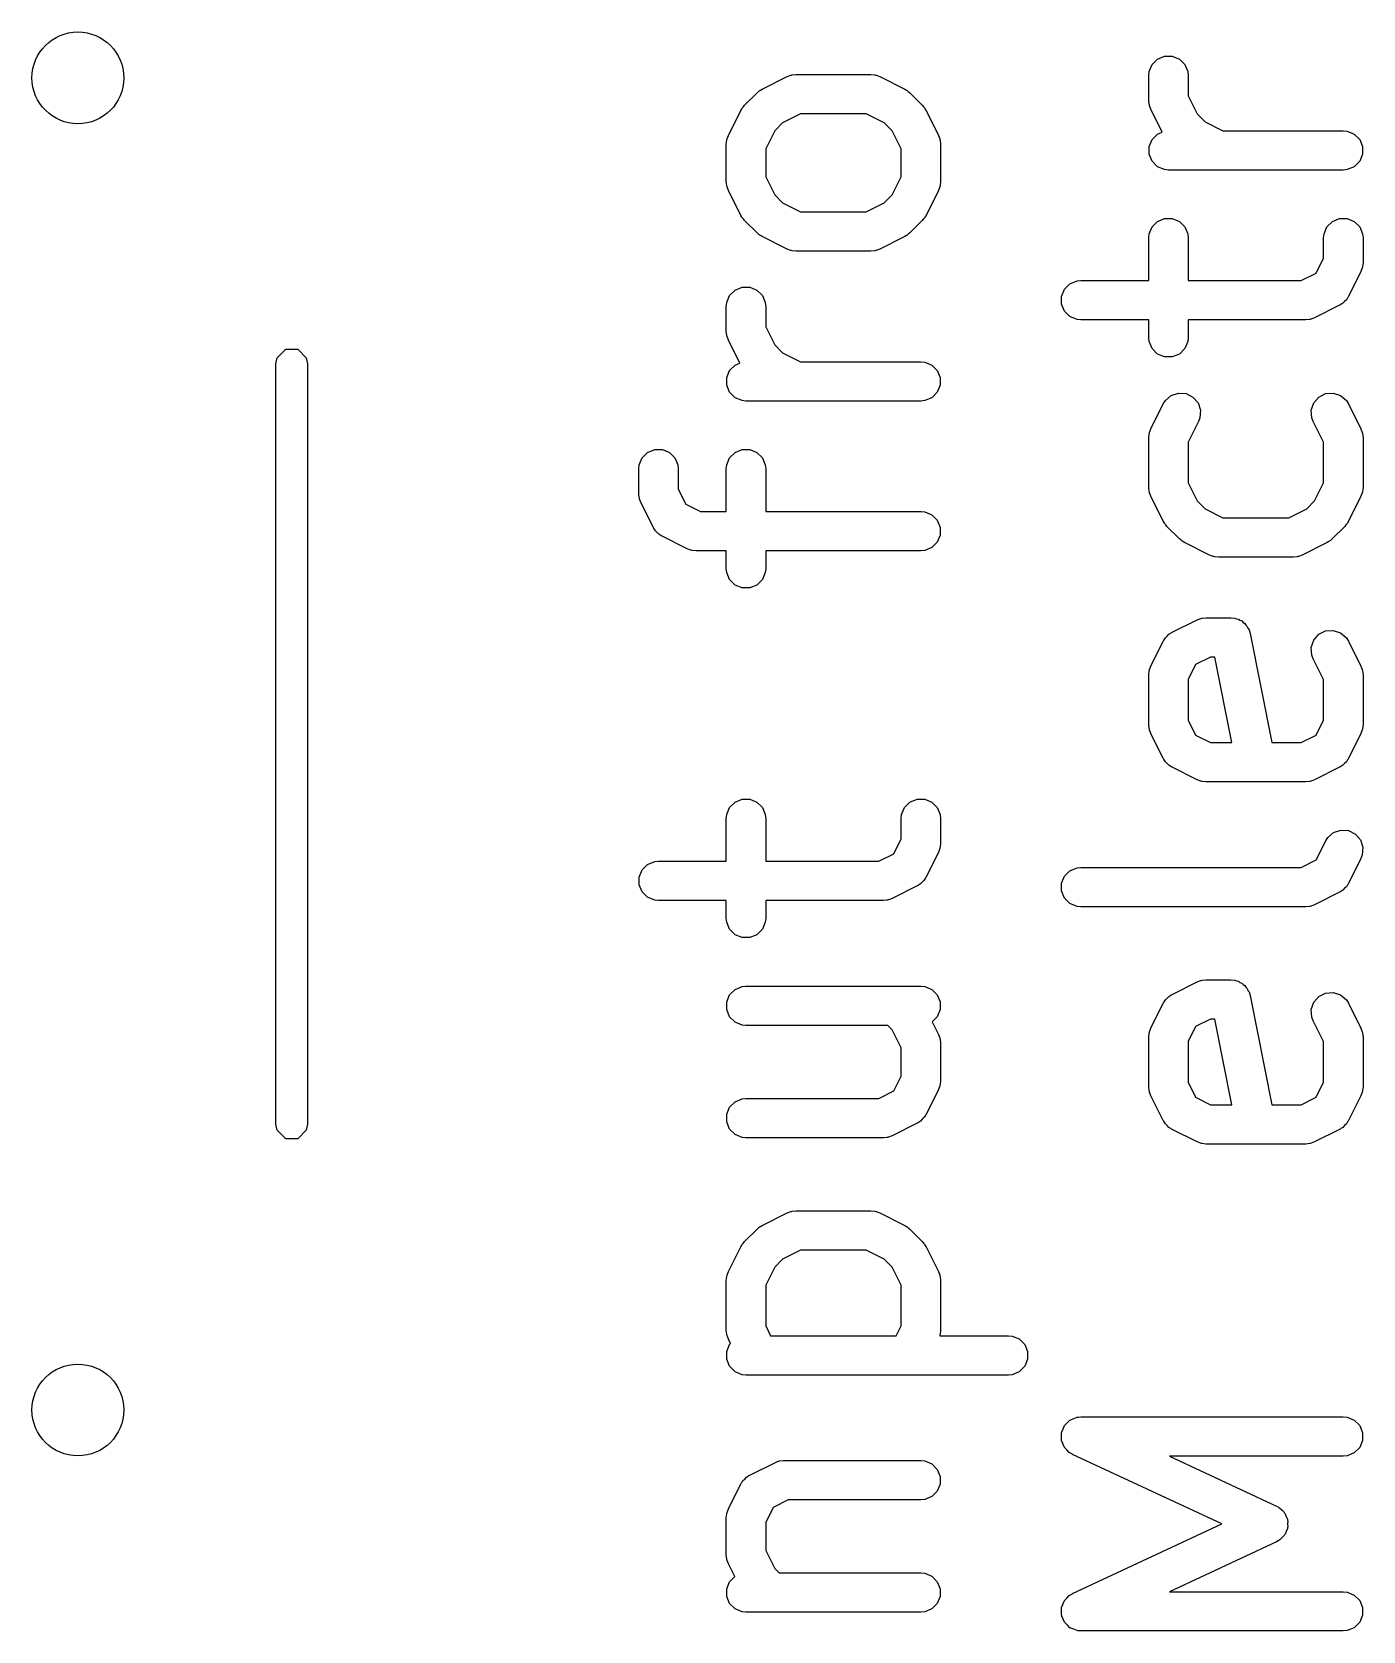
# Model space of a CAD drawing. Extents: x 0.3 to 2.54, y 0.28 to 1.61.
# Drawn here: x 0.5321 to 0.7318, y 0.8668 to 1.1069 of the extents above; entities that cross this region are included whole.
import ezdxf

# ---------------------------------------------------------------- set-up
doc = ezdxf.new("R2010")
doc.units = 0
doc.header["$MEASUREMENT"] = 0
doc.layers.add('BLACK', color=7, linetype='CONTINUOUS')

msp = doc.modelspace()

# ---------------------------------------------------------------- linework, layer by layer
at = {"layer": 'BLACK', "linetype": 'CONTINUOUS'}
for p, q in [((0.69973, 1.10094), (0.70017, 1.102)), ((0.70017, 1.102), (0.70099, 1.10282)), ((0.70099, 1.10282), (0.70205, 1.10326)), ((0.70205, 1.10326), (0.7032, 1.10326)), ((0.7032, 1.10326), (0.70427, 1.10282)), ((0.70427, 1.10282), (0.70508, 1.102)), ((0.70508, 1.102), (0.70552, 1.10094)), ((0.64167, 1.09832), (0.64542, 1.10019)), ((0.64542, 1.10019), (0.64596, 1.1004)), ((0.64596, 1.1004), (0.64607, 1.10041)), ((0.64607, 1.10041), (0.64617, 1.10045)), ((0.64617, 1.10045), (0.64674, 1.10051)), ((0.64674, 1.10051), (0.65799, 1.10051)), ((0.65799, 1.10051), (0.65857, 1.10045)), ((0.65857, 1.10045), (0.65867, 1.10041)), ((0.65867, 1.10041), (0.65877, 1.1004)), ((0.65877, 1.1004), (0.65931, 1.10019)), ((0.65931, 1.10019), (0.66306, 1.09832)), ((0.69968, 1.10036), (0.69973, 1.10094)), ((0.69968, 1.09661), (0.69968, 1.10036)), ((0.70552, 1.10094), (0.70558, 1.10036)), ((0.70558, 1.10036), (0.70558, 1.09731)), ((0.63903, 1.09589), (0.64091, 1.09777)), ((0.64091, 1.09777), (0.64113, 1.09795)), ((0.64113, 1.09795), (0.64118, 1.09801)), ((0.64118, 1.09801), (0.64127, 1.09807)), ((0.64127, 1.09807), (0.64135, 1.09813)), ((0.64135, 1.09813), (0.64143, 1.09816)), ((0.64143, 1.09816), (0.64167, 1.09832)), ((0.66306, 1.09832), (0.66331, 1.09816)), ((0.66331, 1.09816), (0.66338, 1.09813)), ((0.66338, 1.09813), (0.66346, 1.09807)), ((0.66346, 1.09807), (0.66355, 1.09801)), ((0.66355, 1.09801), (0.6636, 1.09795)), ((0.6636, 1.09795), (0.66383, 1.09777)), ((0.66383, 1.09777), (0.6657, 1.09589)), ((0.70558, 1.09731), (0.70693, 1.09461)), ((0.6366, 1.09137), (0.63848, 1.09512)), ((0.63848, 1.09512), (0.63863, 1.09537)), ((0.63863, 1.09537), (0.63866, 1.09544)), ((0.63866, 1.09544), (0.63873, 1.09552)), ((0.63873, 1.09552), (0.63879, 1.09561)), ((0.63879, 1.09561), (0.63885, 1.09566)), ((0.63885, 1.09566), (0.63903, 1.09589)), ((0.6657, 1.09589), (0.66589, 1.09566)), ((0.66589, 1.09566), (0.66595, 1.09561)), ((0.66595, 1.09561), (0.66601, 1.09552)), ((0.66601, 1.09552), (0.66607, 1.09544)), ((0.66607, 1.09544), (0.6661, 1.09537)), ((0.6661, 1.09537), (0.66626, 1.09512)), ((0.66626, 1.09512), (0.66813, 1.09137)), ((0.69973, 1.09604), (0.69968, 1.09661)), ((0.69977, 1.09594), (0.69973, 1.09604)), ((0.69978, 1.09584), (0.69977, 1.09594)), ((0.69999, 1.09529), (0.69978, 1.09584)), ((0.7017, 1.09187), (0.69999, 1.09529)), ((0.64474, 1.09325), (0.64355, 1.09205)), ((0.64744, 1.0946), (0.64474, 1.09325)), ((0.65729, 1.0946), (0.64744, 1.0946)), ((0.65999, 1.09325), (0.65729, 1.0946)), ((0.66119, 1.09205), (0.65999, 1.09325)), ((0.70693, 1.09461), (0.70813, 1.09342)), ((0.70813, 1.09342), (0.71082, 1.09207)), ((0.63629, 1.09005), (0.63635, 1.09063)), ((0.63629, 1.08443), (0.63629, 1.09005)), ((0.63635, 1.09063), (0.63639, 1.09073)), ((0.63639, 1.09073), (0.6364, 1.09083)), ((0.6364, 1.09083), (0.6366, 1.09137)), ((0.64355, 1.09205), (0.6422, 1.08936)), ((0.66254, 1.08936), (0.66119, 1.09205)), ((0.66813, 1.09137), (0.66834, 1.09083)), ((0.66834, 1.09083), (0.66835, 1.09073)), ((0.66835, 1.09073), (0.66839, 1.09063)), ((0.66839, 1.09063), (0.66844, 1.09005)), ((0.66844, 1.09005), (0.66844, 1.08443)), ((0.69973, 1.08969), (0.70017, 1.09076)), ((0.70017, 1.09076), (0.70099, 1.09157)), ((0.70099, 1.09157), (0.7017, 1.09187)), ((0.71082, 1.09207), (0.72887, 1.09207)), ((0.72887, 1.09207), (0.72945, 1.09201)), ((0.72945, 1.09201), (0.73052, 1.09157)), ((0.73052, 1.09157), (0.73133, 1.09076)), ((0.73133, 1.09076), (0.73177, 1.08969)), ((0.6422, 1.08936), (0.6422, 1.08513)), ((0.66254, 1.08513), (0.66254, 1.08936)), ((0.69973, 1.08854), (0.69973, 1.08969)), ((0.70017, 1.08748), (0.69973, 1.08854)), ((0.73177, 1.08854), (0.73133, 1.08748)), ((0.73177, 1.08969), (0.73177, 1.08854)), ((0.70099, 1.08666), (0.70017, 1.08748)), ((0.70205, 1.08622), (0.70099, 1.08666)), ((0.70263, 1.08616), (0.70205, 1.08622)), ((0.72887, 1.08616), (0.70263, 1.08616)), ((0.72945, 1.08622), (0.72887, 1.08616)), ((0.73052, 1.08666), (0.72945, 1.08622)), ((0.73133, 1.08748), (0.73052, 1.08666)), ((0.63635, 1.08385), (0.63629, 1.08443)), ((0.63639, 1.08375), (0.63635, 1.08385)), ((0.6364, 1.08365), (0.63639, 1.08375)), ((0.6366, 1.08311), (0.6364, 1.08365)), ((0.63848, 1.07936), (0.6366, 1.08311)), ((0.6422, 1.08513), (0.64355, 1.08243)), ((0.66119, 1.08243), (0.66254, 1.08513)), ((0.66813, 1.08311), (0.66626, 1.07936)), ((0.66834, 1.08365), (0.66813, 1.08311)), ((0.66835, 1.08375), (0.66834, 1.08365)), ((0.66839, 1.08385), (0.66835, 1.08375)), ((0.66844, 1.08443), (0.66839, 1.08385)), ((0.64355, 1.08243), (0.64474, 1.08123)), ((0.64474, 1.08123), (0.64744, 1.07988)), ((0.65729, 1.07988), (0.65999, 1.08123)), ((0.65999, 1.08123), (0.66119, 1.08243)), ((0.63863, 1.07911), (0.63848, 1.07936)), ((0.63866, 1.07904), (0.63863, 1.07911)), ((0.63873, 1.07896), (0.63866, 1.07904)), ((0.63879, 1.07887), (0.63873, 1.07896)), ((0.63885, 1.07882), (0.63879, 1.07887)), ((0.63903, 1.07859), (0.63885, 1.07882)), ((0.64091, 1.07672), (0.63903, 1.07859)), ((0.64744, 1.07988), (0.65729, 1.07988)), ((0.6657, 1.07859), (0.66383, 1.07672)), ((0.66589, 1.07882), (0.6657, 1.07859)), ((0.66595, 1.07887), (0.66589, 1.07882)), ((0.66601, 1.07896), (0.66595, 1.07887)), ((0.66607, 1.07904), (0.66601, 1.07896)), ((0.6661, 1.07911), (0.66607, 1.07904)), ((0.66626, 1.07936), (0.6661, 1.07911)), ((0.70017, 1.07763), (0.70099, 1.07845)), ((0.70099, 1.07845), (0.70205, 1.07889)), ((0.70205, 1.07889), (0.7032, 1.07889)), ((0.7032, 1.07889), (0.70427, 1.07845)), ((0.70427, 1.07845), (0.70508, 1.07763)), ((0.72642, 1.07763), (0.72723, 1.07845)), ((0.72723, 1.07845), (0.7283, 1.07889)), ((0.7283, 1.07889), (0.72945, 1.07889)), ((0.72945, 1.07889), (0.73052, 1.07845)), ((0.73052, 1.07845), (0.73133, 1.07763)), ((0.64113, 1.07653), (0.64091, 1.07672)), ((0.64118, 1.07647), (0.64113, 1.07653)), ((0.64127, 1.07642), (0.64118, 1.07647)), ((0.64135, 1.07635), (0.64127, 1.07642)), ((0.64143, 1.07632), (0.64135, 1.07635)), ((0.64167, 1.07616), (0.64143, 1.07632)), ((0.64542, 1.07429), (0.64167, 1.07616)), ((0.66306, 1.07616), (0.65931, 1.07429)), ((0.66331, 1.07632), (0.66306, 1.07616)), ((0.66338, 1.07635), (0.66331, 1.07632)), ((0.66346, 1.07642), (0.66338, 1.07635)), ((0.66355, 1.07647), (0.66346, 1.07642)), ((0.6636, 1.07653), (0.66355, 1.07647)), ((0.66383, 1.07672), (0.6636, 1.07653)), ((0.69968, 1.07599), (0.69973, 1.07657)), ((0.69968, 1.06957), (0.69968, 1.07599)), ((0.69973, 1.07657), (0.70017, 1.07763)), ((0.70508, 1.07763), (0.70552, 1.07657)), ((0.70552, 1.07657), (0.70558, 1.07599)), ((0.70558, 1.07599), (0.70558, 1.06957)), ((0.72592, 1.07599), (0.72598, 1.07657)), ((0.72592, 1.07294), (0.72592, 1.07599)), ((0.72598, 1.07657), (0.72642, 1.07763)), ((0.73133, 1.07763), (0.73177, 1.07657)), ((0.73177, 1.07657), (0.73183, 1.07599)), ((0.73183, 1.07599), (0.73183, 1.07224)), ((0.64596, 1.07408), (0.64542, 1.07429)), ((0.64607, 1.07407), (0.64596, 1.07408)), ((0.64617, 1.07403), (0.64607, 1.07407)), ((0.64674, 1.07398), (0.64617, 1.07403)), ((0.65799, 1.07398), (0.64674, 1.07398)), ((0.65857, 1.07403), (0.65799, 1.07398)), ((0.65867, 1.07407), (0.65857, 1.07403)), ((0.65877, 1.07408), (0.65867, 1.07407)), ((0.65931, 1.07429), (0.65877, 1.07408)), ((0.7248, 1.07069), (0.72592, 1.07294)), ((0.73152, 1.07092), (0.72964, 1.06717)), ((0.73172, 1.07146), (0.73152, 1.07092)), ((0.73173, 1.07157), (0.73172, 1.07146)), ((0.73177, 1.07167), (0.73173, 1.07157)), ((0.73183, 1.07224), (0.73177, 1.07167)), ((0.6376, 1.06814), (0.63867, 1.06858)), ((0.63867, 1.06858), (0.63982, 1.06858)), ((0.63982, 1.06858), (0.64088, 1.06814)), ((0.68705, 1.06826), (0.68786, 1.06907)), ((0.68786, 1.06907), (0.68893, 1.06951)), ((0.68893, 1.06951), (0.6895, 1.06957)), ((0.6895, 1.06957), (0.69968, 1.06957)), ((0.70558, 1.06957), (0.72255, 1.06957)), ((0.72255, 1.06957), (0.7248, 1.07069)), ((0.63629, 1.06568), (0.63635, 1.06626)), ((0.63635, 1.06626), (0.63679, 1.06732)), ((0.63679, 1.06732), (0.6376, 1.06814)), ((0.64088, 1.06814), (0.6417, 1.06732)), ((0.6417, 1.06732), (0.64214, 1.06626)), ((0.64214, 1.06626), (0.6422, 1.06568)), ((0.68661, 1.06719), (0.68705, 1.06826)), ((0.68661, 1.06604), (0.68661, 1.06719)), ((0.68705, 1.06498), (0.68661, 1.06604)), ((0.72852, 1.06598), (0.72846, 1.06593)), ((0.72881, 1.06616), (0.72852, 1.06598)), ((0.72905, 1.06644), (0.72881, 1.06616)), ((0.72933, 1.06668), (0.72905, 1.06644)), ((0.72952, 1.06697), (0.72933, 1.06668)), ((0.72957, 1.06703), (0.72952, 1.06697)), ((0.72958, 1.06708), (0.72957, 1.06703)), ((0.72964, 1.06717), (0.72958, 1.06708)), ((0.63629, 1.06193), (0.63629, 1.06568)), ((0.6422, 1.06568), (0.6422, 1.06263)), ((0.68786, 1.06416), (0.68705, 1.06498)), ((0.68893, 1.06372), (0.68786, 1.06416)), ((0.6895, 1.06367), (0.68893, 1.06372)), ((0.69968, 1.06367), (0.6895, 1.06367)), ((0.69968, 1.06099), (0.69968, 1.06367)), ((0.72325, 1.06367), (0.70558, 1.06367)), ((0.70558, 1.06367), (0.70558, 1.06099)), ((0.72383, 1.06372), (0.72325, 1.06367)), ((0.72392, 1.06376), (0.72383, 1.06372)), ((0.72403, 1.06377), (0.72392, 1.06376)), ((0.72457, 1.06398), (0.72403, 1.06377)), ((0.72832, 1.06585), (0.72457, 1.06398)), ((0.72842, 1.06591), (0.72832, 1.06585)), ((0.72846, 1.06593), (0.72842, 1.06591)), ((0.63635, 1.06136), (0.63629, 1.06193)), ((0.63639, 1.06126), (0.63635, 1.06136)), ((0.6364, 1.06115), (0.63639, 1.06126)), ((0.6366, 1.06061), (0.6364, 1.06115)), ((0.6422, 1.06263), (0.64355, 1.05993)), ((0.5689, 1.05799), (0.57018, 1.05927)), ((0.57018, 1.05927), (0.57199, 1.05927)), ((0.57199, 1.05927), (0.57327, 1.05799)), ((0.63832, 1.05718), (0.6366, 1.06061)), ((0.64355, 1.05993), (0.64474, 1.05873)), ((0.64474, 1.05873), (0.64744, 1.05739)), ((0.69973, 1.06042), (0.69968, 1.06099)), ((0.70017, 1.05935), (0.69973, 1.06042)), ((0.70099, 1.05854), (0.70017, 1.05935)), ((0.70508, 1.05935), (0.70427, 1.05854)), ((0.70552, 1.06042), (0.70508, 1.05935)), ((0.70558, 1.06099), (0.70552, 1.06042)), ((0.56872, 1.05709), (0.5689, 1.05799)), ((0.56872, 0.94291), (0.56872, 1.05709)), ((0.57327, 1.05799), (0.57345, 1.05709)), ((0.57345, 1.05709), (0.57345, 0.94291)), ((0.63679, 1.05607), (0.6376, 1.05689)), ((0.6376, 1.05689), (0.63832, 1.05718)), ((0.64744, 1.05739), (0.66549, 1.05739)), ((0.66549, 1.05739), (0.66607, 1.05733)), ((0.66607, 1.05733), (0.66713, 1.05689)), ((0.66713, 1.05689), (0.66795, 1.05607)), ((0.70205, 1.0581), (0.70099, 1.05854)), ((0.7032, 1.0581), (0.70205, 1.0581)), ((0.70427, 1.05854), (0.7032, 1.0581)), ((0.63635, 1.05501), (0.63679, 1.05607)), ((0.63635, 1.05386), (0.63635, 1.05501)), ((0.66795, 1.05607), (0.66839, 1.05501)), ((0.66839, 1.05501), (0.66839, 1.05386)), ((0.63679, 1.05279), (0.63635, 1.05386)), ((0.6376, 1.05198), (0.63679, 1.05279)), ((0.63867, 1.05154), (0.6376, 1.05198)), ((0.63924, 1.05148), (0.63867, 1.05154)), ((0.66607, 1.05154), (0.66549, 1.05148)), ((0.66713, 1.05198), (0.66607, 1.05154)), ((0.66795, 1.05279), (0.66713, 1.05198)), ((0.66839, 1.05386), (0.66795, 1.05279)), ((0.70186, 1.05107), (0.70217, 1.05156)), ((0.70217, 1.05156), (0.70304, 1.05231)), ((0.70304, 1.05231), (0.70413, 1.05268)), ((0.70413, 1.05268), (0.70528, 1.05259)), ((0.70528, 1.05259), (0.70631, 1.05208)), ((0.70631, 1.05208), (0.70707, 1.05121)), ((0.72443, 1.05121), (0.72519, 1.05208)), ((0.72519, 1.05208), (0.72622, 1.05259)), ((0.72622, 1.05259), (0.72737, 1.05268)), ((0.72737, 1.05268), (0.72846, 1.05231)), ((0.72846, 1.05231), (0.72933, 1.05156)), ((0.72933, 1.05156), (0.72964, 1.05107)), ((0.66549, 1.05148), (0.63924, 1.05148)), ((0.69999, 1.04732), (0.70186, 1.05107)), ((0.70707, 1.05121), (0.70743, 1.05012)), ((0.70743, 1.05012), (0.70735, 1.04897)), ((0.72407, 1.05012), (0.72443, 1.05121)), ((0.72415, 1.04897), (0.72407, 1.05012)), ((0.72964, 1.05107), (0.73152, 1.04732)), ((0.69977, 1.04667), (0.69978, 1.04678)), ((0.69978, 1.04678), (0.69999, 1.04732)), ((0.70714, 1.04843), (0.70558, 1.0453)), ((0.70735, 1.04897), (0.70714, 1.04843)), ((0.72436, 1.04843), (0.72415, 1.04897)), ((0.72592, 1.0453), (0.72436, 1.04843)), ((0.73152, 1.04732), (0.73172, 1.04678)), ((0.73172, 1.04678), (0.73173, 1.04667)), ((0.69968, 1.046), (0.69973, 1.04657)), ((0.69968, 1.0385), (0.69968, 1.046)), ((0.69973, 1.04657), (0.69977, 1.04667)), ((0.70558, 1.0453), (0.70558, 1.03919)), ((0.72592, 1.03919), (0.72592, 1.0453)), ((0.73173, 1.04667), (0.73177, 1.04657)), ((0.73177, 1.04657), (0.73183, 1.046)), ((0.73183, 1.046), (0.73183, 1.0385)), ((0.62323, 1.04189), (0.62367, 1.04295)), ((0.62367, 1.04295), (0.62448, 1.04376)), ((0.62448, 1.04376), (0.62555, 1.04421)), ((0.62555, 1.04421), (0.6267, 1.04421)), ((0.6267, 1.04421), (0.62776, 1.04376)), ((0.62776, 1.04376), (0.62858, 1.04295)), ((0.62858, 1.04295), (0.62902, 1.04189)), ((0.63635, 1.04189), (0.63679, 1.04295)), ((0.63679, 1.04295), (0.6376, 1.04376)), ((0.6376, 1.04376), (0.63867, 1.04421)), ((0.63867, 1.04421), (0.63982, 1.04421)), ((0.63982, 1.04421), (0.64088, 1.04376)), ((0.64088, 1.04376), (0.6417, 1.04295)), ((0.6417, 1.04295), (0.64214, 1.04189)), ((0.62317, 1.04131), (0.62323, 1.04189)), ((0.62317, 1.03756), (0.62317, 1.04131)), ((0.62902, 1.04189), (0.62907, 1.04131)), ((0.62907, 1.04131), (0.62907, 1.03826)), ((0.63629, 1.04131), (0.63635, 1.04189)), ((0.63629, 1.03489), (0.63629, 1.04131)), ((0.64214, 1.04189), (0.6422, 1.04131)), ((0.6422, 1.04131), (0.6422, 1.03489)), ((0.62323, 1.03698), (0.62317, 1.03756)), ((0.62907, 1.03826), (0.6302, 1.03601)), ((0.69973, 1.03792), (0.69968, 1.0385)), ((0.69977, 1.03782), (0.69973, 1.03792)), ((0.69978, 1.03772), (0.69977, 1.03782)), ((0.69999, 1.03718), (0.69978, 1.03772)), ((0.70186, 1.03343), (0.69999, 1.03718)), ((0.70558, 1.03919), (0.70693, 1.0365)), ((0.72457, 1.0365), (0.72592, 1.03919)), ((0.73152, 1.03718), (0.72964, 1.03343)), ((0.73172, 1.03772), (0.73152, 1.03718)), ((0.73173, 1.03782), (0.73172, 1.03772)), ((0.73177, 1.03792), (0.73173, 1.03782)), ((0.73183, 1.0385), (0.73177, 1.03792)), ((0.62327, 1.03689), (0.62323, 1.03698)), ((0.62327, 1.03678), (0.62327, 1.03689)), ((0.62348, 1.03624), (0.62327, 1.03678)), ((0.62535, 1.03249), (0.62348, 1.03624)), ((0.6302, 1.03601), (0.63244, 1.03489)), ((0.63244, 1.03489), (0.63629, 1.03489)), ((0.6422, 1.03489), (0.66549, 1.03489)), ((0.66549, 1.03489), (0.66607, 1.03483)), ((0.66607, 1.03483), (0.66713, 1.03439)), ((0.70693, 1.0365), (0.70813, 1.0353)), ((0.70813, 1.0353), (0.71082, 1.03395)), ((0.72068, 1.03395), (0.72338, 1.0353)), ((0.72338, 1.0353), (0.72457, 1.0365)), ((0.62542, 1.03239), (0.62535, 1.03249)), ((0.62543, 1.03235), (0.62542, 1.03239)), ((0.62548, 1.03229), (0.62543, 1.03235)), ((0.66713, 1.03439), (0.66795, 1.03358)), ((0.66795, 1.03358), (0.66839, 1.03251)), ((0.66839, 1.03251), (0.66839, 1.03136)), ((0.70202, 1.03318), (0.70186, 1.03343)), ((0.70205, 1.03311), (0.70202, 1.03318)), ((0.70211, 1.03303), (0.70205, 1.03311)), ((0.70217, 1.03294), (0.70211, 1.03303)), ((0.70223, 1.03289), (0.70217, 1.03294)), ((0.70241, 1.03266), (0.70223, 1.03289)), ((0.70429, 1.03078), (0.70241, 1.03266)), ((0.71082, 1.03395), (0.72068, 1.03395)), ((0.72909, 1.03266), (0.72721, 1.03078)), ((0.72927, 1.03289), (0.72909, 1.03266)), ((0.72933, 1.03294), (0.72927, 1.03289)), ((0.72939, 1.03303), (0.72933, 1.03294)), ((0.72946, 1.03311), (0.72939, 1.03303)), ((0.72948, 1.03318), (0.72946, 1.03311)), ((0.72964, 1.03343), (0.72948, 1.03318)), ((0.62566, 1.032), (0.62548, 1.03229)), ((0.62594, 1.03176), (0.62566, 1.032)), ((0.62619, 1.03148), (0.62594, 1.03176)), ((0.62648, 1.03129), (0.62619, 1.03148)), ((0.62653, 1.03125), (0.62648, 1.03129)), ((0.62658, 1.03123), (0.62653, 1.03125)), ((0.62668, 1.03117), (0.62658, 1.03123)), ((0.63042, 1.02929), (0.62668, 1.03117)), ((0.66795, 1.0303), (0.66713, 1.02948)), ((0.66839, 1.03136), (0.66795, 1.0303)), ((0.70452, 1.0306), (0.70429, 1.03078)), ((0.70457, 1.03054), (0.70452, 1.0306)), ((0.70466, 1.03048), (0.70457, 1.03054)), ((0.70474, 1.03042), (0.70466, 1.03048)), ((0.70481, 1.03039), (0.70474, 1.03042)), ((0.70506, 1.03023), (0.70481, 1.03039)), ((0.70881, 1.02836), (0.70506, 1.03023)), ((0.72645, 1.03023), (0.7227, 1.02836)), ((0.72669, 1.03039), (0.72645, 1.03023)), ((0.72677, 1.03042), (0.72669, 1.03039)), ((0.72685, 1.03048), (0.72677, 1.03042)), ((0.72694, 1.03054), (0.72685, 1.03048)), ((0.72699, 1.0306), (0.72694, 1.03054)), ((0.72721, 1.03078), (0.72699, 1.0306)), ((0.63097, 1.02909), (0.63042, 1.02929)), ((0.63107, 1.02908), (0.63097, 1.02909)), ((0.63117, 1.02904), (0.63107, 1.02908)), ((0.63175, 1.02898), (0.63117, 1.02904)), ((0.63629, 1.02898), (0.63175, 1.02898)), ((0.63629, 1.02631), (0.63629, 1.02898)), ((0.66549, 1.02898), (0.6422, 1.02898)), ((0.6422, 1.02898), (0.6422, 1.02631)), ((0.66607, 1.02904), (0.66549, 1.02898)), ((0.66713, 1.02948), (0.66607, 1.02904)), ((0.70935, 1.02815), (0.70881, 1.02836)), ((0.70945, 1.02814), (0.70935, 1.02815)), ((0.70955, 1.0281), (0.70945, 1.02814)), ((0.71013, 1.02805), (0.70955, 1.0281)), ((0.72138, 1.02805), (0.71013, 1.02805)), ((0.72195, 1.0281), (0.72138, 1.02805)), ((0.72205, 1.02814), (0.72195, 1.0281)), ((0.72216, 1.02815), (0.72205, 1.02814)), ((0.7227, 1.02836), (0.72216, 1.02815)), ((0.63635, 1.02574), (0.63629, 1.02631)), ((0.63679, 1.02467), (0.63635, 1.02574)), ((0.64214, 1.02574), (0.6417, 1.02467)), ((0.6422, 1.02631), (0.64214, 1.02574)), ((0.6376, 1.02386), (0.63679, 1.02467)), ((0.63867, 1.02342), (0.6376, 1.02386)), ((0.63982, 1.02342), (0.63867, 1.02342)), ((0.64088, 1.02386), (0.63982, 1.02342)), ((0.6417, 1.02467), (0.64088, 1.02386)), ((0.70318, 1.01677), (0.70693, 1.01864)), ((0.70693, 1.01864), (0.70747, 1.01885)), ((0.70747, 1.01885), (0.70758, 1.01886)), ((0.70758, 1.01886), (0.70768, 1.0189)), ((0.70768, 1.0189), (0.70825, 1.01895)), ((0.70825, 1.01895), (0.712, 1.01895)), ((0.712, 1.01895), (0.71258, 1.0189)), ((0.71258, 1.0189), (0.71285, 1.01879)), ((0.71285, 1.01879), (0.71313, 1.01873)), ((0.71313, 1.01873), (0.71337, 1.01857)), ((0.71337, 1.01857), (0.71364, 1.01846)), ((0.71364, 1.01846), (0.71385, 1.01825)), ((0.71385, 1.01825), (0.71409, 1.01809)), ((0.71409, 1.01809), (0.71425, 1.01785)), ((0.70186, 1.01545), (0.70192, 1.01554)), ((0.70192, 1.01554), (0.70194, 1.01559)), ((0.70194, 1.01559), (0.70199, 1.01564)), ((0.70199, 1.01564), (0.70217, 1.01594)), ((0.70217, 1.01594), (0.70245, 1.01618)), ((0.70245, 1.01618), (0.70269, 1.01646)), ((0.70269, 1.01646), (0.70298, 1.01664)), ((0.70298, 1.01664), (0.70304, 1.01669)), ((0.70304, 1.01669), (0.70309, 1.01671)), ((0.70309, 1.01671), (0.70318, 1.01677)), ((0.71425, 1.01785), (0.71446, 1.01764)), ((0.71446, 1.01764), (0.71457, 1.01737)), ((0.71457, 1.01737), (0.71473, 1.01713)), ((0.71473, 1.01713), (0.7149, 1.01658)), ((0.7149, 1.01658), (0.71817, 1.00021)), ((0.72407, 1.01449), (0.72443, 1.01559)), ((0.72443, 1.01559), (0.72519, 1.01646)), ((0.72519, 1.01646), (0.72622, 1.01697)), ((0.72622, 1.01697), (0.72737, 1.01705)), ((0.72737, 1.01705), (0.72846, 1.01669)), ((0.72846, 1.01669), (0.72933, 1.01594)), ((0.72933, 1.01594), (0.72964, 1.01545)), ((0.69999, 1.0117), (0.70186, 1.01545)), ((0.72415, 1.01335), (0.72407, 1.01449)), ((0.72436, 1.0128), (0.72415, 1.01335)), ((0.72964, 1.01545), (0.73152, 1.0117)), ((0.69968, 1.01038), (0.69973, 1.01095)), ((0.69973, 1.01095), (0.69977, 1.01105)), ((0.69977, 1.01105), (0.69978, 1.01116)), ((0.69978, 1.01116), (0.69999, 1.0117)), ((0.7067, 1.01192), (0.70558, 1.00968)), ((0.70895, 1.01305), (0.7067, 1.01192)), ((0.70958, 1.01305), (0.70895, 1.01305)), ((0.71215, 1.00021), (0.70958, 1.01305)), ((0.72592, 1.00968), (0.72436, 1.0128)), ((0.73152, 1.0117), (0.73172, 1.01116)), ((0.73172, 1.01116), (0.73173, 1.01105)), ((0.73173, 1.01105), (0.73177, 1.01095)), ((0.73177, 1.01095), (0.73183, 1.01038)), ((0.69968, 1.00288), (0.69968, 1.01038)), ((0.70558, 1.00968), (0.70558, 1.00357)), ((0.72592, 1.00357), (0.72592, 1.00968)), ((0.73183, 1.01038), (0.73183, 1.00288)), ((0.70558, 1.00357), (0.7067, 1.00133)), ((0.7248, 1.00133), (0.72592, 1.00357)), ((0.69973, 1.0023), (0.69968, 1.00288)), ((0.69977, 1.0022), (0.69973, 1.0023)), ((0.69978, 1.0021), (0.69977, 1.0022)), ((0.69999, 1.00156), (0.69978, 1.0021)), ((0.70186, 0.99781), (0.69999, 1.00156)), ((0.7067, 1.00133), (0.70895, 1.00021)), ((0.72255, 1.00021), (0.7248, 1.00133)), ((0.73152, 1.00156), (0.72964, 0.99781)), ((0.73172, 1.0021), (0.73152, 1.00156)), ((0.73173, 1.0022), (0.73172, 1.0021)), ((0.73177, 1.0023), (0.73173, 1.0022)), ((0.73183, 1.00288), (0.73177, 1.0023)), ((0.70895, 1.00021), (0.71215, 1.00021)), ((0.71817, 1.00021), (0.72255, 1.00021)), ((0.70192, 0.99771), (0.70186, 0.99781)), ((0.70194, 0.99766), (0.70192, 0.99771)), ((0.70199, 0.99761), (0.70194, 0.99766)), ((0.70217, 0.99732), (0.70199, 0.99761)), ((0.70245, 0.99707), (0.70217, 0.99732)), ((0.70269, 0.99679), (0.70245, 0.99707)), ((0.70298, 0.99661), (0.70269, 0.99679)), ((0.70304, 0.99656), (0.70298, 0.99661)), ((0.70309, 0.99655), (0.70304, 0.99656)), ((0.70318, 0.99649), (0.70309, 0.99655)), ((0.70693, 0.99461), (0.70318, 0.99649)), ((0.72832, 0.99649), (0.72457, 0.99461)), ((0.72842, 0.99655), (0.72832, 0.99649)), ((0.72846, 0.99656), (0.72842, 0.99655)), ((0.72852, 0.99661), (0.72846, 0.99656)), ((0.72881, 0.99679), (0.72852, 0.99661)), ((0.72905, 0.99707), (0.72881, 0.99679)), ((0.72933, 0.99732), (0.72905, 0.99707)), ((0.72952, 0.99761), (0.72933, 0.99732)), ((0.72957, 0.99766), (0.72952, 0.99761)), ((0.72958, 0.99771), (0.72957, 0.99766)), ((0.72964, 0.99781), (0.72958, 0.99771)), ((0.70747, 0.9944), (0.70693, 0.99461)), ((0.70758, 0.9944), (0.70747, 0.9944)), ((0.70768, 0.99436), (0.70758, 0.9944)), ((0.70825, 0.9943), (0.70768, 0.99436)), ((0.71575, 0.9943), (0.70825, 0.9943)), ((0.72325, 0.9943), (0.71575, 0.9943)), ((0.72383, 0.99436), (0.72325, 0.9943)), ((0.72392, 0.9944), (0.72383, 0.99436)), ((0.72403, 0.9944), (0.72392, 0.9944)), ((0.72457, 0.99461), (0.72403, 0.9944)), ((0.6376, 0.99127), (0.63867, 0.99171)), ((0.63867, 0.99171), (0.63982, 0.99171)), ((0.63982, 0.99171), (0.64088, 0.99127)), ((0.66385, 0.99127), (0.66492, 0.99171)), ((0.66492, 0.99171), (0.66607, 0.99171)), ((0.66607, 0.99171), (0.66713, 0.99127)), ((0.63629, 0.98882), (0.63635, 0.98939)), ((0.63635, 0.98939), (0.63679, 0.99046)), ((0.63679, 0.99046), (0.6376, 0.99127)), ((0.64088, 0.99127), (0.6417, 0.99046)), ((0.6417, 0.99046), (0.64214, 0.98939)), ((0.64214, 0.98939), (0.6422, 0.98882)), ((0.66254, 0.98882), (0.6626, 0.98939)), ((0.6626, 0.98939), (0.66304, 0.99046)), ((0.66304, 0.99046), (0.66385, 0.99127)), ((0.66713, 0.99127), (0.66795, 0.99046)), ((0.66795, 0.99046), (0.66839, 0.98939)), ((0.66839, 0.98939), (0.66844, 0.98882)), ((0.63629, 0.98239), (0.63629, 0.98882)), ((0.6422, 0.98882), (0.6422, 0.98239)), ((0.66254, 0.98576), (0.66254, 0.98882)), ((0.66844, 0.98882), (0.66844, 0.98507)), ((0.72741, 0.98669), (0.72851, 0.98706)), ((0.72851, 0.98706), (0.72965, 0.98698)), ((0.72965, 0.98698), (0.73069, 0.98646)), ((0.66142, 0.98352), (0.66254, 0.98576)), ((0.66835, 0.98439), (0.66834, 0.98429)), ((0.66839, 0.98449), (0.66835, 0.98439)), ((0.66844, 0.98507), (0.66839, 0.98449)), ((0.7248, 0.98258), (0.72623, 0.98545)), ((0.72623, 0.98545), (0.72654, 0.98594)), ((0.72654, 0.98594), (0.72741, 0.98669)), ((0.73069, 0.98646), (0.73144, 0.98559)), ((0.73144, 0.98559), (0.7318, 0.9845)), ((0.7318, 0.9845), (0.73172, 0.98335)), ((0.62448, 0.9819), (0.62555, 0.98234)), ((0.62555, 0.98234), (0.62612, 0.98239)), ((0.62612, 0.98239), (0.63629, 0.98239)), ((0.6422, 0.98239), (0.65917, 0.98239)), ((0.65917, 0.98239), (0.66142, 0.98352)), ((0.66813, 0.98375), (0.66626, 0.98)), ((0.66834, 0.98429), (0.66813, 0.98375)), ((0.72255, 0.98146), (0.7248, 0.98258)), ((0.73152, 0.98281), (0.72964, 0.97906)), ((0.73172, 0.98335), (0.73152, 0.98281)), ((0.62323, 0.98002), (0.62367, 0.98108)), ((0.62323, 0.97887), (0.62323, 0.98002)), ((0.62367, 0.98108), (0.62448, 0.9819)), ((0.66595, 0.97951), (0.66567, 0.97926)), ((0.66613, 0.9798), (0.66595, 0.97951)), ((0.66618, 0.97985), (0.66613, 0.9798)), ((0.6662, 0.9799), (0.66618, 0.97985)), ((0.66626, 0.98), (0.6662, 0.9799)), ((0.68661, 0.97908), (0.68705, 0.98015)), ((0.68705, 0.98015), (0.68786, 0.98096)), ((0.68786, 0.98096), (0.68893, 0.9814)), ((0.68893, 0.9814), (0.6895, 0.98146)), ((0.6895, 0.98146), (0.72255, 0.98146)), ((0.62367, 0.9778), (0.62323, 0.97887)), ((0.62448, 0.97699), (0.62367, 0.9778)), ((0.66494, 0.97868), (0.66119, 0.9768)), ((0.66503, 0.97874), (0.66494, 0.97868)), ((0.66508, 0.97875), (0.66503, 0.97874)), ((0.66514, 0.9788), (0.66508, 0.97875)), ((0.66543, 0.97898), (0.66514, 0.9788)), ((0.66567, 0.97926), (0.66543, 0.97898)), ((0.68661, 0.97793), (0.68661, 0.97908)), ((0.68705, 0.97686), (0.68661, 0.97793)), ((0.72832, 0.97774), (0.72457, 0.97586)), ((0.72842, 0.9778), (0.72832, 0.97774)), ((0.72846, 0.97781), (0.72842, 0.9778)), ((0.72852, 0.97786), (0.72846, 0.97781)), ((0.72881, 0.97805), (0.72852, 0.97786)), ((0.72905, 0.97833), (0.72881, 0.97805)), ((0.72933, 0.97857), (0.72905, 0.97833)), ((0.72952, 0.97886), (0.72933, 0.97857)), ((0.72957, 0.97892), (0.72952, 0.97886)), ((0.72958, 0.97896), (0.72957, 0.97892)), ((0.72964, 0.97906), (0.72958, 0.97896)), ((0.62555, 0.97655), (0.62448, 0.97699)), ((0.62612, 0.97649), (0.62555, 0.97655)), ((0.63629, 0.97649), (0.62612, 0.97649)), ((0.63629, 0.97382), (0.63629, 0.97649)), ((0.65987, 0.97649), (0.6422, 0.97649)), ((0.6422, 0.97649), (0.6422, 0.97382)), ((0.66044, 0.97655), (0.65987, 0.97649)), ((0.66054, 0.97659), (0.66044, 0.97655)), ((0.66065, 0.97659), (0.66054, 0.97659)), ((0.66119, 0.9768), (0.66065, 0.97659)), ((0.68786, 0.97605), (0.68705, 0.97686)), ((0.68893, 0.97561), (0.68786, 0.97605)), ((0.6895, 0.97555), (0.68893, 0.97561)), ((0.72325, 0.97555), (0.6895, 0.97555)), ((0.72383, 0.97561), (0.72325, 0.97555)), ((0.72392, 0.97565), (0.72383, 0.97561)), ((0.72403, 0.97566), (0.72392, 0.97565)), ((0.72457, 0.97586), (0.72403, 0.97566)), ((0.63635, 0.97324), (0.63629, 0.97382)), ((0.63679, 0.97218), (0.63635, 0.97324)), ((0.64214, 0.97324), (0.6417, 0.97218)), ((0.6422, 0.97382), (0.64214, 0.97324)), ((0.6376, 0.97136), (0.63679, 0.97218)), ((0.63867, 0.97092), (0.6376, 0.97136)), ((0.63982, 0.97092), (0.63867, 0.97092)), ((0.64088, 0.97136), (0.63982, 0.97092)), ((0.6417, 0.97218), (0.64088, 0.97136)), ((0.63679, 0.96233), (0.6376, 0.96315)), ((0.6376, 0.96315), (0.63867, 0.96359)), ((0.63867, 0.96359), (0.63924, 0.96365)), ((0.63924, 0.96365), (0.66549, 0.96365)), ((0.66549, 0.96365), (0.66607, 0.96359)), ((0.66607, 0.96359), (0.66713, 0.96315)), ((0.66713, 0.96315), (0.66795, 0.96233)), ((0.70318, 0.9624), (0.70693, 0.96427)), ((0.70693, 0.96427), (0.70747, 0.96448)), ((0.70747, 0.96448), (0.70758, 0.96449)), ((0.70758, 0.96449), (0.70768, 0.96453)), ((0.70768, 0.96453), (0.70825, 0.96458)), ((0.70825, 0.96458), (0.712, 0.96458)), ((0.712, 0.96458), (0.71258, 0.96453)), ((0.71258, 0.96453), (0.71285, 0.96442)), ((0.71285, 0.96442), (0.71313, 0.96436)), ((0.71313, 0.96436), (0.71337, 0.9642)), ((0.71337, 0.9642), (0.71364, 0.96409)), ((0.71364, 0.96409), (0.71385, 0.96388)), ((0.71385, 0.96388), (0.71409, 0.96372)), ((0.71409, 0.96372), (0.71425, 0.96348)), ((0.71425, 0.96348), (0.71446, 0.96327)), ((0.71446, 0.96327), (0.71457, 0.963)), ((0.71457, 0.963), (0.71473, 0.96276)), ((0.71473, 0.96276), (0.7149, 0.96221)), ((0.63635, 0.96127), (0.63679, 0.96233)), ((0.63635, 0.96012), (0.63635, 0.96127)), ((0.66795, 0.96233), (0.66839, 0.96127)), ((0.66839, 0.96127), (0.66839, 0.96012)), ((0.69999, 0.95733), (0.70186, 0.96108)), ((0.70186, 0.96108), (0.70192, 0.96117)), ((0.70192, 0.96117), (0.70194, 0.96122)), ((0.70194, 0.96122), (0.70199, 0.96128)), ((0.70199, 0.96128), (0.70217, 0.96157)), ((0.70217, 0.96157), (0.70245, 0.96181)), ((0.70245, 0.96181), (0.70269, 0.96209)), ((0.70269, 0.96209), (0.70298, 0.96227)), ((0.70298, 0.96227), (0.70304, 0.96232)), ((0.70304, 0.96232), (0.70309, 0.96234)), ((0.70309, 0.96234), (0.70318, 0.9624)), ((0.7149, 0.96221), (0.71817, 0.94584)), ((0.72407, 0.96013), (0.72443, 0.96122)), ((0.72443, 0.96122), (0.72519, 0.96209)), ((0.72519, 0.96209), (0.72622, 0.9626)), ((0.72622, 0.9626), (0.72737, 0.96269)), ((0.72737, 0.96269), (0.72846, 0.96232)), ((0.72846, 0.96232), (0.72933, 0.96157)), ((0.72933, 0.96157), (0.72964, 0.96108)), ((0.72964, 0.96108), (0.73152, 0.95733)), ((0.63679, 0.95905), (0.63635, 0.96012)), ((0.6376, 0.95824), (0.63679, 0.95905)), ((0.63867, 0.9578), (0.6376, 0.95824)), ((0.66795, 0.95905), (0.66718, 0.95829)), ((0.66718, 0.95829), (0.66813, 0.95639)), ((0.66839, 0.96012), (0.66795, 0.95905)), ((0.70895, 0.95868), (0.7067, 0.95756)), ((0.70958, 0.95868), (0.70895, 0.95868)), ((0.71215, 0.94584), (0.70958, 0.95868)), ((0.72415, 0.95898), (0.72407, 0.96013)), ((0.72436, 0.95844), (0.72415, 0.95898)), ((0.72592, 0.95531), (0.72436, 0.95844)), ((0.63924, 0.95774), (0.63867, 0.9578)), ((0.66052, 0.95774), (0.63924, 0.95774)), ((0.66119, 0.95707), (0.66052, 0.95774)), ((0.66254, 0.95437), (0.66119, 0.95707)), ((0.66813, 0.95639), (0.66834, 0.95585)), ((0.66834, 0.95585), (0.66835, 0.95574)), ((0.66835, 0.95574), (0.66839, 0.95565)), ((0.66839, 0.95565), (0.66844, 0.95507)), ((0.69968, 0.95601), (0.69973, 0.95658)), ((0.69968, 0.94851), (0.69968, 0.95601)), ((0.69973, 0.95658), (0.69977, 0.95668)), ((0.69977, 0.95668), (0.69978, 0.95679)), ((0.69978, 0.95679), (0.69999, 0.95733)), ((0.7067, 0.95756), (0.70558, 0.95531)), ((0.73152, 0.95733), (0.73172, 0.95679)), ((0.73172, 0.95679), (0.73173, 0.95668)), ((0.73173, 0.95668), (0.73177, 0.95658)), ((0.73177, 0.95658), (0.73183, 0.95601)), ((0.73183, 0.95601), (0.73183, 0.94851)), ((0.66254, 0.95014), (0.66254, 0.95437)), ((0.66844, 0.95507), (0.66844, 0.94945)), ((0.70558, 0.95531), (0.70558, 0.94921)), ((0.72592, 0.94921), (0.72592, 0.95531)), ((0.66142, 0.9479), (0.66254, 0.95014)), ((0.66834, 0.94867), (0.66813, 0.94813)), ((0.66835, 0.94877), (0.66834, 0.94867)), ((0.66839, 0.94887), (0.66835, 0.94877)), ((0.66844, 0.94945), (0.66839, 0.94887)), ((0.69973, 0.94793), (0.69968, 0.94851)), ((0.70558, 0.94921), (0.7067, 0.94696)), ((0.7248, 0.94696), (0.72592, 0.94921)), ((0.73183, 0.94851), (0.73177, 0.94793)), ((0.63679, 0.94546), (0.6376, 0.94628)), ((0.6376, 0.94628), (0.63867, 0.94672)), ((0.63867, 0.94672), (0.63924, 0.94677)), ((0.63924, 0.94677), (0.65917, 0.94677)), ((0.65917, 0.94677), (0.66142, 0.9479)), ((0.66813, 0.94813), (0.66626, 0.94438)), ((0.69977, 0.94783), (0.69973, 0.94793)), ((0.69978, 0.94773), (0.69977, 0.94783)), ((0.69999, 0.94719), (0.69978, 0.94773)), ((0.70186, 0.94344), (0.69999, 0.94719)), ((0.7067, 0.94696), (0.70895, 0.94584)), ((0.72255, 0.94584), (0.7248, 0.94696)), ((0.73152, 0.94719), (0.72964, 0.94344)), ((0.73172, 0.94773), (0.73152, 0.94719)), ((0.73173, 0.94783), (0.73172, 0.94773)), ((0.73177, 0.94793), (0.73173, 0.94783)), ((0.63635, 0.9444), (0.63679, 0.94546)), ((0.63635, 0.94325), (0.63635, 0.9444)), ((0.66567, 0.94364), (0.66543, 0.94336)), ((0.66595, 0.94389), (0.66567, 0.94364)), ((0.66613, 0.94418), (0.66595, 0.94389)), ((0.66618, 0.94423), (0.66613, 0.94418)), ((0.6662, 0.94428), (0.66618, 0.94423)), ((0.66626, 0.94438), (0.6662, 0.94428)), ((0.70895, 0.94584), (0.71215, 0.94584)), ((0.71817, 0.94584), (0.72255, 0.94584)), ((0.5689, 0.94201), (0.56872, 0.94291)), ((0.57018, 0.94073), (0.5689, 0.94201)), ((0.57327, 0.94201), (0.57199, 0.94073)), ((0.57345, 0.94291), (0.57327, 0.94201)), ((0.63679, 0.94218), (0.63635, 0.94325)), ((0.6376, 0.94137), (0.63679, 0.94218)), ((0.63867, 0.94093), (0.6376, 0.94137)), ((0.66119, 0.94118), (0.66065, 0.94097)), ((0.66494, 0.94306), (0.66119, 0.94118)), ((0.66503, 0.94312), (0.66494, 0.94306)), ((0.66508, 0.94313), (0.66503, 0.94312)), ((0.66514, 0.94318), (0.66508, 0.94313)), ((0.66543, 0.94336), (0.66514, 0.94318)), ((0.70192, 0.94334), (0.70186, 0.94344)), ((0.70194, 0.9433), (0.70192, 0.94334)), ((0.70199, 0.94324), (0.70194, 0.9433)), ((0.70217, 0.94295), (0.70199, 0.94324)), ((0.70245, 0.94271), (0.70217, 0.94295)), ((0.70269, 0.94243), (0.70245, 0.94271)), ((0.70298, 0.94224), (0.70269, 0.94243)), ((0.70304, 0.94219), (0.70298, 0.94224)), ((0.70309, 0.94218), (0.70304, 0.94219)), ((0.70318, 0.94212), (0.70309, 0.94218)), ((0.70693, 0.94024), (0.70318, 0.94212)), ((0.72832, 0.94212), (0.72457, 0.94024)), ((0.72842, 0.94218), (0.72832, 0.94212)), ((0.72846, 0.94219), (0.72842, 0.94218)), ((0.72852, 0.94224), (0.72846, 0.94219)), ((0.72881, 0.94243), (0.72852, 0.94224)), ((0.72905, 0.94271), (0.72881, 0.94243)), ((0.72933, 0.94295), (0.72905, 0.94271)), ((0.72952, 0.94324), (0.72933, 0.94295)), ((0.72957, 0.9433), (0.72952, 0.94324)), ((0.72958, 0.94334), (0.72957, 0.9433)), ((0.72964, 0.94344), (0.72958, 0.94334)), ((0.57199, 0.94073), (0.57018, 0.94073)), ((0.63924, 0.94087), (0.63867, 0.94093)), ((0.65987, 0.94087), (0.63924, 0.94087)), ((0.66044, 0.94093), (0.65987, 0.94087)), ((0.66054, 0.94097), (0.66044, 0.94093)), ((0.66065, 0.94097), (0.66054, 0.94097)), ((0.70747, 0.94004), (0.70693, 0.94024)), ((0.70758, 0.94003), (0.70747, 0.94004)), ((0.70768, 0.93999), (0.70758, 0.94003)), ((0.70825, 0.93993), (0.70768, 0.93999)), ((0.71575, 0.93993), (0.70825, 0.93993)), ((0.72325, 0.93993), (0.71575, 0.93993)), ((0.72383, 0.93999), (0.72325, 0.93993)), ((0.72392, 0.94003), (0.72383, 0.93999)), ((0.72403, 0.94004), (0.72392, 0.94003)), ((0.72457, 0.94024), (0.72403, 0.94004)), ((0.64167, 0.92771), (0.64542, 0.92959)), ((0.64542, 0.92959), (0.64596, 0.9298)), ((0.64596, 0.9298), (0.64607, 0.9298)), ((0.64607, 0.9298), (0.64617, 0.92984)), ((0.64617, 0.92984), (0.64674, 0.9299)), ((0.64674, 0.9299), (0.65799, 0.9299)), ((0.65799, 0.9299), (0.65857, 0.92984)), ((0.65857, 0.92984), (0.65867, 0.9298)), ((0.65867, 0.9298), (0.65877, 0.9298)), ((0.65877, 0.9298), (0.65931, 0.92959)), ((0.65931, 0.92959), (0.66306, 0.92771)), ((0.63903, 0.92529), (0.64091, 0.92716)), ((0.64091, 0.92716), (0.64113, 0.92735)), ((0.64113, 0.92735), (0.64118, 0.92741)), ((0.64118, 0.92741), (0.64127, 0.92746)), ((0.64127, 0.92746), (0.64135, 0.92753)), ((0.64135, 0.92753), (0.64143, 0.92756)), ((0.64143, 0.92756), (0.64167, 0.92771)), ((0.66306, 0.92771), (0.66331, 0.92756)), ((0.66331, 0.92756), (0.66338, 0.92753)), ((0.66338, 0.92753), (0.66346, 0.92746)), ((0.66346, 0.92746), (0.66355, 0.92741)), ((0.66355, 0.92741), (0.6636, 0.92735)), ((0.6636, 0.92735), (0.66383, 0.92716)), ((0.66383, 0.92716), (0.6657, 0.92529)), ((0.6366, 0.92077), (0.63848, 0.92452)), ((0.63848, 0.92452), (0.63863, 0.92477)), ((0.63863, 0.92477), (0.63866, 0.92484)), ((0.63866, 0.92484), (0.63873, 0.92492)), ((0.63873, 0.92492), (0.63879, 0.92501)), ((0.63879, 0.92501), (0.63885, 0.92506)), ((0.63885, 0.92506), (0.63903, 0.92529)), ((0.6657, 0.92529), (0.66589, 0.92506)), ((0.66589, 0.92506), (0.66595, 0.92501)), ((0.66595, 0.92501), (0.66601, 0.92492)), ((0.66601, 0.92492), (0.66607, 0.92484)), ((0.66607, 0.92484), (0.6661, 0.92477)), ((0.6661, 0.92477), (0.66626, 0.92452)), ((0.66626, 0.92452), (0.66813, 0.92077)), ((0.64474, 0.92265), (0.64355, 0.92145)), ((0.64744, 0.924), (0.64474, 0.92265)), ((0.65729, 0.924), (0.64744, 0.924)), ((0.65999, 0.92265), (0.65729, 0.924)), ((0.66119, 0.92145), (0.65999, 0.92265)), ((0.63629, 0.91945), (0.63635, 0.92003)), ((0.63635, 0.92003), (0.63639, 0.92012)), ((0.63639, 0.92012), (0.6364, 0.92023)), ((0.6364, 0.92023), (0.6366, 0.92077)), ((0.64355, 0.92145), (0.6422, 0.91875)), ((0.66254, 0.91875), (0.66119, 0.92145)), ((0.66813, 0.92077), (0.66834, 0.92023)), ((0.66834, 0.92023), (0.66835, 0.92012)), ((0.66835, 0.92012), (0.66839, 0.92003)), ((0.66839, 0.92003), (0.66844, 0.91945)), ((0.63629, 0.91195), (0.63629, 0.91945)), ((0.6422, 0.91875), (0.6422, 0.91265)), ((0.66254, 0.91265), (0.66254, 0.91875)), ((0.66844, 0.91945), (0.66844, 0.91195)), ((0.6422, 0.91265), (0.64294, 0.91115)), ((0.66179, 0.91115), (0.66254, 0.91265)), ((0.63635, 0.91137), (0.63629, 0.91195)), ((0.63639, 0.91128), (0.63635, 0.91137)), ((0.6364, 0.91117), (0.63639, 0.91128)), ((0.6366, 0.91063), (0.6364, 0.91117)), ((0.63693, 0.90998), (0.6366, 0.91063)), ((0.63679, 0.90984), (0.63693, 0.90998)), ((0.64294, 0.91115), (0.66179, 0.91115)), ((0.66834, 0.91117), (0.66833, 0.91115)), ((0.66833, 0.91115), (0.67861, 0.91115)), ((0.66835, 0.91128), (0.66834, 0.91117)), ((0.66839, 0.91137), (0.66835, 0.91128)), ((0.66844, 0.91195), (0.66839, 0.91137)), ((0.67861, 0.91115), (0.67919, 0.9111)), ((0.67919, 0.9111), (0.68025, 0.91066)), ((0.68025, 0.91066), (0.68107, 0.90984)), ((0.63635, 0.90878), (0.63679, 0.90984)), ((0.63635, 0.90762), (0.63635, 0.90878)), ((0.63679, 0.90656), (0.63635, 0.90762)), ((0.68107, 0.90984), (0.68151, 0.90878)), ((0.68151, 0.90762), (0.68107, 0.90656)), ((0.68151, 0.90878), (0.68151, 0.90762)), ((0.6376, 0.90575), (0.63679, 0.90656)), ((0.63867, 0.9053), (0.6376, 0.90575)), ((0.63924, 0.90525), (0.63867, 0.9053)), ((0.67861, 0.90525), (0.63924, 0.90525)), ((0.67919, 0.9053), (0.67861, 0.90525)), ((0.68025, 0.90575), (0.67919, 0.9053)), ((0.68107, 0.90656), (0.68025, 0.90575)), ((0.68712, 0.89776), (0.6875, 0.89811)), ((0.6875, 0.89811), (0.68786, 0.89847)), ((0.68786, 0.89847), (0.68793, 0.8985)), ((0.68793, 0.8985), (0.68797, 0.89854)), ((0.68797, 0.89854), (0.68846, 0.89871)), ((0.68846, 0.89871), (0.68893, 0.89891)), ((0.68893, 0.89891), (0.68902, 0.89892)), ((0.68902, 0.89892), (0.68906, 0.89893)), ((0.68906, 0.89893), (0.68913, 0.89893)), ((0.68913, 0.89893), (0.6895, 0.89897)), ((0.6895, 0.89897), (0.72887, 0.89897)), ((0.72887, 0.89897), (0.72945, 0.89891)), ((0.72945, 0.89891), (0.73052, 0.89847)), ((0.73052, 0.89847), (0.73133, 0.89766)), ((0.68659, 0.89557), (0.68661, 0.89608)), ((0.68661, 0.8955), (0.68659, 0.89557)), ((0.68661, 0.89659), (0.68663, 0.89665)), ((0.68661, 0.89608), (0.68661, 0.89659)), ((0.68661, 0.89544), (0.68661, 0.8955)), ((0.68663, 0.89665), (0.68664, 0.89672)), ((0.68664, 0.89672), (0.68685, 0.89718)), ((0.68685, 0.89718), (0.68705, 0.89766)), ((0.68705, 0.89766), (0.6871, 0.8977)), ((0.6871, 0.8977), (0.68712, 0.89776)), ((0.73133, 0.89766), (0.73177, 0.89659)), ((0.73177, 0.89659), (0.73177, 0.89544)), ((0.6868, 0.89497), (0.68661, 0.89544)), ((0.68698, 0.89448), (0.6868, 0.89497)), ((0.68702, 0.89444), (0.68698, 0.89448)), ((0.68705, 0.89437), (0.68702, 0.89444)), ((0.68741, 0.89401), (0.68705, 0.89437)), ((0.68776, 0.89363), (0.68741, 0.89401)), ((0.68784, 0.89359), (0.68776, 0.89363)), ((0.68786, 0.89356), (0.68784, 0.89359)), ((0.68793, 0.89353), (0.68786, 0.89356)), ((0.68826, 0.89334), (0.68793, 0.89353)), ((0.71064, 0.88289), (0.68826, 0.89334)), ((0.72945, 0.89312), (0.72887, 0.89306)), ((0.73052, 0.89356), (0.72945, 0.89312)), ((0.73133, 0.89437), (0.73052, 0.89356)), ((0.73177, 0.89544), (0.73133, 0.89437)), ((0.6398, 0.89022), (0.64355, 0.89209)), ((0.64355, 0.89209), (0.64409, 0.8923)), ((0.64409, 0.8923), (0.64419, 0.89231)), ((0.64419, 0.89231), (0.64429, 0.89235)), ((0.64429, 0.89235), (0.64487, 0.89241)), ((0.64487, 0.89241), (0.66549, 0.89241)), ((0.66549, 0.89241), (0.66607, 0.89235)), ((0.66607, 0.89235), (0.66713, 0.89191)), ((0.66713, 0.89191), (0.66795, 0.89109)), ((0.66795, 0.89109), (0.66839, 0.89003)), ((0.72887, 0.89306), (0.70281, 0.89306)), ((0.70281, 0.89306), (0.71887, 0.88557)), ((0.6366, 0.88515), (0.63848, 0.8889)), ((0.63848, 0.8889), (0.63854, 0.889)), ((0.63854, 0.889), (0.63855, 0.88904)), ((0.63855, 0.88904), (0.6386, 0.8891)), ((0.6386, 0.8891), (0.63879, 0.88939)), ((0.63879, 0.88939), (0.63907, 0.88963)), ((0.63907, 0.88963), (0.63931, 0.88991)), ((0.63931, 0.88991), (0.6396, 0.89009)), ((0.6396, 0.89009), (0.63966, 0.89014)), ((0.63966, 0.89014), (0.6397, 0.89016)), ((0.6397, 0.89016), (0.6398, 0.89022)), ((0.66839, 0.88888), (0.66795, 0.88781)), ((0.66839, 0.89003), (0.66839, 0.88888)), ((0.64557, 0.8865), (0.64332, 0.88538)), ((0.66549, 0.8865), (0.64557, 0.8865)), ((0.66607, 0.88656), (0.66549, 0.8865)), ((0.66713, 0.887), (0.66607, 0.88656)), ((0.66795, 0.88781), (0.66713, 0.887)), ((0.63629, 0.88383), (0.63635, 0.88441)), ((0.63629, 0.8782), (0.63629, 0.88383)), ((0.63635, 0.88441), (0.63639, 0.8845)), ((0.63639, 0.8845), (0.6364, 0.88461)), ((0.6364, 0.88461), (0.6366, 0.88515)), ((0.64332, 0.88538), (0.6422, 0.88313)), ((0.71887, 0.88557), (0.71909, 0.88544)), ((0.71909, 0.88544), (0.71916, 0.88542)), ((0.71916, 0.88542), (0.71921, 0.88537)), ((0.71921, 0.88537), (0.71937, 0.88527)), ((0.71937, 0.88527), (0.71968, 0.88494)), ((0.71968, 0.88494), (0.72001, 0.88464)), ((0.72001, 0.88464), (0.72006, 0.88452)), ((0.72006, 0.88452), (0.72015, 0.88442)), ((0.72015, 0.88442), (0.7203, 0.884)), ((0.7203, 0.884), (0.72049, 0.88359)), ((0.72049, 0.88359), (0.7205, 0.88346)), ((0.6422, 0.88313), (0.6422, 0.8789)), ((0.68826, 0.87244), (0.71064, 0.88289)), ((0.72001, 0.88114), (0.71968, 0.88084)), ((0.72006, 0.88126), (0.72001, 0.88114)), ((0.72015, 0.88136), (0.72006, 0.88126)), ((0.7203, 0.88178), (0.72015, 0.88136)), ((0.72049, 0.88219), (0.7203, 0.88178)), ((0.7205, 0.88232), (0.72049, 0.88219)), ((0.7205, 0.88346), (0.72054, 0.88334)), ((0.72054, 0.88244), (0.7205, 0.88232)), ((0.72054, 0.88334), (0.72052, 0.88289)), ((0.72052, 0.88289), (0.72054, 0.88244)), ((0.6422, 0.8789), (0.64355, 0.8762)), ((0.71887, 0.88022), (0.70281, 0.87272)), ((0.71909, 0.88034), (0.71887, 0.88022)), ((0.71916, 0.88037), (0.71909, 0.88034)), ((0.71921, 0.88041), (0.71916, 0.88037)), ((0.71937, 0.88051), (0.71921, 0.88041)), ((0.71968, 0.88084), (0.71937, 0.88051)), ((0.63635, 0.87763), (0.63629, 0.8782)), ((0.63639, 0.87753), (0.63635, 0.87763)), ((0.6364, 0.87742), (0.63639, 0.87753)), ((0.6366, 0.87688), (0.6364, 0.87742)), ((0.63755, 0.87498), (0.6366, 0.87688)), ((0.63635, 0.87316), (0.63679, 0.87422)), ((0.63679, 0.87422), (0.63755, 0.87498)), ((0.64355, 0.8762), (0.64422, 0.87553)), ((0.64422, 0.87553), (0.66549, 0.87553)), ((0.66549, 0.87553), (0.66607, 0.87548)), ((0.66607, 0.87548), (0.66713, 0.87504)), ((0.66713, 0.87504), (0.66795, 0.87422)), ((0.66795, 0.87422), (0.66839, 0.87316)), ((0.63635, 0.872), (0.63635, 0.87316)), ((0.63679, 0.87094), (0.63635, 0.872)), ((0.66839, 0.872), (0.66795, 0.87094)), ((0.66839, 0.87316), (0.66839, 0.872)), ((0.68705, 0.87141), (0.68741, 0.87177)), ((0.68741, 0.87177), (0.68776, 0.87215)), ((0.68776, 0.87215), (0.68784, 0.8722)), ((0.68784, 0.8722), (0.68786, 0.87222)), ((0.68786, 0.87222), (0.68793, 0.87225)), ((0.68793, 0.87225), (0.68826, 0.87244)), ((0.70281, 0.87272), (0.72887, 0.87272)), ((0.72887, 0.87272), (0.72945, 0.87266)), ((0.72945, 0.87266), (0.73052, 0.87222)), ((0.73052, 0.87222), (0.73133, 0.87141)), ((0.6376, 0.87013), (0.63679, 0.87094)), ((0.63867, 0.86968), (0.6376, 0.87013)), ((0.63924, 0.86963), (0.63867, 0.86968)), ((0.66549, 0.86963), (0.63924, 0.86963)), ((0.66607, 0.86968), (0.66549, 0.86963)), ((0.66713, 0.87013), (0.66607, 0.86968)), ((0.66795, 0.87094), (0.66713, 0.87013)), ((0.68659, 0.87022), (0.68661, 0.87028)), ((0.68661, 0.8697), (0.68659, 0.87022)), ((0.68661, 0.87034), (0.6868, 0.87082)), ((0.68661, 0.87028), (0.68661, 0.87034)), ((0.68661, 0.86919), (0.68661, 0.8697)), ((0.68663, 0.86913), (0.68661, 0.86919)), ((0.68664, 0.86907), (0.68663, 0.86913)), ((0.6868, 0.87082), (0.68698, 0.8713)), ((0.68698, 0.8713), (0.68702, 0.87135)), ((0.68702, 0.87135), (0.68705, 0.87141)), ((0.73133, 0.87141), (0.73177, 0.87034)), ((0.73177, 0.86919), (0.73133, 0.86813)), ((0.73177, 0.87034), (0.73177, 0.86919)), ((0.68685, 0.8686), (0.68664, 0.86907)), ((0.68705, 0.86813), (0.68685, 0.8686)), ((0.6871, 0.86808), (0.68705, 0.86813)), ((0.68712, 0.86802), (0.6871, 0.86808)), ((0.6875, 0.86768), (0.68712, 0.86802)), ((0.68786, 0.86731), (0.6875, 0.86768)), ((0.68793, 0.86729), (0.68786, 0.86731)), ((0.68797, 0.86724), (0.68793, 0.86729)), ((0.68846, 0.86707), (0.68797, 0.86724)), ((0.68893, 0.86687), (0.68846, 0.86707)), ((0.68902, 0.86686), (0.68893, 0.86687)), ((0.68906, 0.86685), (0.68902, 0.86686)), ((0.68913, 0.86685), (0.68906, 0.86685)), ((0.6895, 0.86682), (0.68913, 0.86685)), ((0.72887, 0.86682), (0.6895, 0.86682)), ((0.72945, 0.86687), (0.72887, 0.86682)), ((0.73052, 0.86731), (0.72945, 0.86687)), ((0.73133, 0.86813), (0.73052, 0.86731))]:
    msp.add_line(p, q, dxfattribs=at)
at = {"layer": 'BLACK'}
for centre in [(0.539, 1.1), (0.539, 0.9)]:
    msp.add_circle(centre, 0.00689, dxfattribs=at)

doc.saveas('drawing.dxf')
